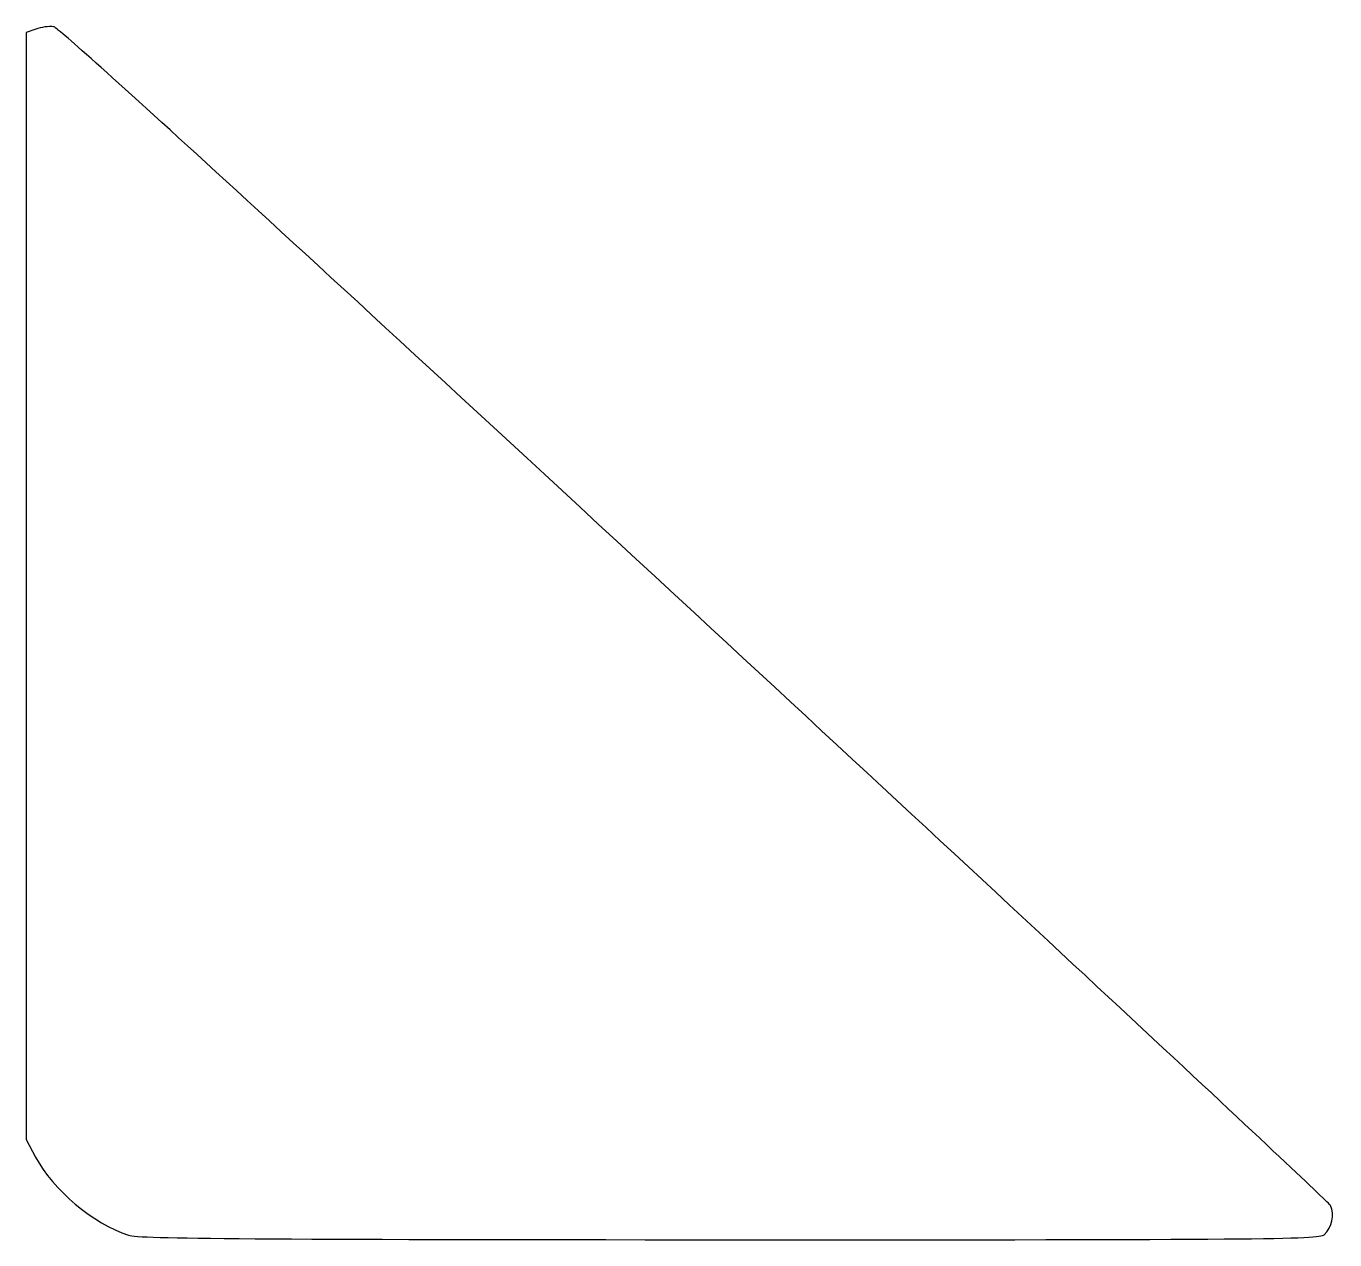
# Model space of a CAD drawing. Header units: centimetres. Extents: x -8.9 to 7.1, y -8.7 to 6.2.
import ezdxf

# ---------------------------------------------------------------- set-up
doc = ezdxf.new("R2010")
doc.units = ezdxf.units.CM
doc.header["$MEASUREMENT"] = 0
doc.layers.add('Layer 1', color=7, linetype='Continuous')

msp = doc.modelspace()

# ---------------------------------------------------------------- linework, layer by layer
at = {"layer": 'Layer 1'}
msp.add_open_spline([(-7.65744, -8.65276), (-8.09553, -8.50736), (-8.58042, -8.09971), (-8.79813, -7.69378), (-8.79813, -7.69378), (-8.79813, -7.69378), (-8.91268, -7.4802), (-8.91268, -7.4802), (-8.91268, -7.4802), (-8.91268, -7.4802), (-8.91268, -0.69413), (-8.91268, -0.69413), (-8.91268, -0.69413), (-8.91268, -0.69413), (-8.91268, 6.09194), (-8.91268, 6.09194), (-8.91268, 6.09194), (-8.91268, 6.09194), (-8.79556, 6.13331), (-8.79556, 6.13331), (-8.79556, 6.13331), (-8.73115, 6.15606), (-8.63254, 6.16926), (-8.57644, 6.16263), (-8.57644, 6.16263), (-8.50755, 6.1545), (-5.95832, 3.82105), (-0.72503, -1.02419), (-0.72503, -1.02419), (3.53714, -4.97031), (7.04431, -8.23962), (7.06867, -8.28932), (7.06867, -8.28932), (7.12107, -8.39616), (7.08559, -8.55679), (6.98997, -8.64563), (6.98997, -8.64563), (6.92842, -8.70282), (6.20688, -8.70893), (-0.28835, -8.70734), (-0.28835, -8.70734), (-6.1069, -8.7059), (-7.52905, -8.69537), (-7.65744, -8.65276)], degree=3, knots=[0, 0, 0, 0, 0.08333333, 0.08333333, 0.08333333, 0.08333333, 0.16666667, 0.16666667, 0.16666667, 0.16666667, 0.25, 0.25, 0.25, 0.25, 0.33333333, 0.33333333, 0.33333333, 0.33333333, 0.41666667, 0.41666667, 0.41666667, 0.41666667, 0.5, 0.5, 0.5, 0.5, 0.58333333, 0.58333333, 0.58333333, 0.58333333, 0.66666667, 0.66666667, 0.66666667, 0.66666667, 0.75, 0.75, 0.75, 0.75, 0.83333333, 0.83333333, 0.83333333, 0.83333333, 1, 1, 1, 1], dxfattribs=at)

doc.saveas('drawing.dxf')
